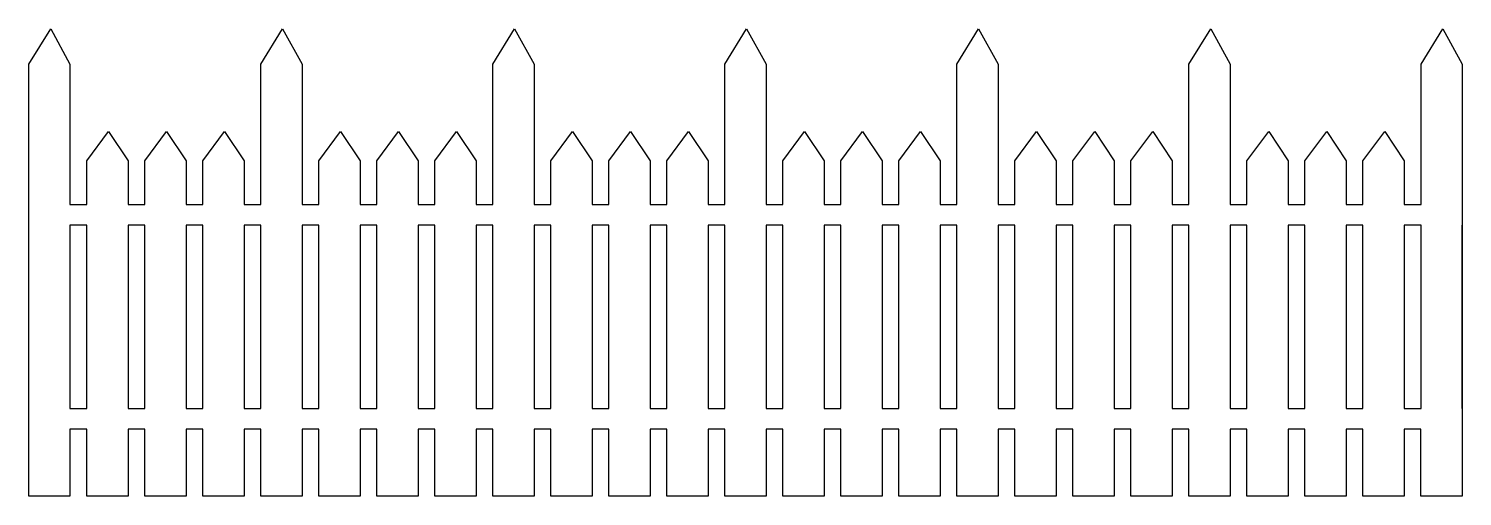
# Model space of a CAD drawing. Header units: centimetres. Extents: x -10 to 9.2, y -2.5 to 3.8.
import ezdxf

# ---------------------------------------------------------------- set-up
doc = ezdxf.new("R2010")
doc.units = ezdxf.units.CM
doc.header["$MEASUREMENT"] = 0
doc.layers.add('Camada 1', color=7, linetype='Continuous')

msp = doc.modelspace()

# ---------------------------------------------------------------- linework, layer by layer
at = {"layer": 'Camada 1'}
for points, knots in [([(9.24425, 1.46844), (9.24425, 1.46844), (9.24425, 3.35585), (9.24425, 3.35585), (9.24425, 3.35585), (9.24425, 3.35585), (8.98115, 3.8321), (8.98115, 3.8321), (8.98115, 3.8321), (8.98115, 3.8321), (8.68892, 3.35585), (8.68892, 3.35585), (8.68892, 3.35585), (8.68892, 3.35585), (8.68892, 1.46844), (8.68892, 1.46844), (8.68892, 1.46844), (8.68892, 1.46844), (8.46458, 1.46844), (8.46458, 1.46844), (8.46458, 1.46844), (8.46458, 1.46844), (8.46458, 2.05589), (8.46458, 2.05589), (8.46458, 2.05589), (8.46458, 2.05589), (8.20145, 2.45181), (8.20145, 2.45181), (8.20145, 2.45181), (8.20145, 2.45181), (7.90922, 2.05589), (7.90922, 2.05589), (7.90922, 2.05589), (7.90922, 2.05589), (7.90922, 1.46844), (7.90922, 1.46844), (7.90922, 1.46844), (7.90922, 1.46844), (7.68485, 1.46844), (7.68485, 1.46844), (7.68485, 1.46844), (7.68485, 1.46844), (7.68485, 2.05589), (7.68485, 2.05589), (7.68485, 2.05589), (7.68485, 2.05589), (7.42175, 2.45181), (7.42175, 2.45181), (7.42175, 2.45181), (7.42175, 2.45181), (7.12952, 2.05589), (7.12952, 2.05589), (7.12952, 2.05589), (7.12952, 2.05589), (7.12952, 1.46844), (7.12952, 1.46844), (7.12952, 1.46844), (7.12952, 1.46844), (6.90515, 1.46844), (6.90515, 1.46844), (6.90515, 1.46844), (6.90515, 1.46844), (6.90515, 2.05589), (6.90515, 2.05589), (6.90515, 2.05589), (6.90515, 2.05589), (6.64207, 2.45181), (6.64207, 2.45181), (6.64207, 2.45181), (6.64207, 2.45181), (6.34981, 2.05589), (6.34981, 2.05589), (6.34981, 2.05589), (6.34981, 2.05589), (6.34981, 1.46844), (6.34981, 1.46844), (6.34981, 1.46844), (6.34981, 1.46844), (6.12547, 1.46844), (6.12547, 1.46844), (6.12547, 1.46844), (6.12547, 1.46844), (6.12547, 3.35585), (6.12547, 3.35585), (6.12547, 3.35585), (6.12547, 3.35585), (5.86237, 3.8321), (5.86237, 3.8321), (5.86237, 3.8321), (5.86237, 3.8321), (5.57014, 3.35585), (5.57014, 3.35585), (5.57014, 3.35585), (5.57014, 3.35585), (5.57014, 1.46844), (5.57014, 1.46844), (5.57014, 1.46844), (5.57014, 1.46844), (5.3458, 1.46844), (5.3458, 1.46844), (5.3458, 1.46844), (5.3458, 1.46844), (5.3458, 2.05589), (5.3458, 2.05589), (5.3458, 2.05589), (5.3458, 2.05589), (5.08267, 2.45181), (5.08267, 2.45181), (5.08267, 2.45181), (5.08267, 2.45181), (4.79044, 2.05589), (4.79044, 2.05589), (4.79044, 2.05589), (4.79044, 2.05589), (4.79044, 1.46844), (4.79044, 1.46844), (4.79044, 1.46844), (4.79044, 1.46844), (4.56607, 1.46844), (4.56607, 1.46844), (4.56607, 1.46844), (4.56607, 1.46844), (4.56607, 2.05589), (4.56607, 2.05589), (4.56607, 2.05589), (4.56607, 2.05589), (4.30297, 2.45181), (4.30297, 2.45181), (4.30297, 2.45181), (4.30297, 2.45181), (4.01074, 2.05589), (4.01074, 2.05589), (4.01074, 2.05589), (4.01074, 2.05589), (4.01074, 1.46844), (4.01074, 1.46844), (4.01074, 1.46844), (4.01074, 1.46844), (3.78637, 1.46844), (3.78637, 1.46844), (3.78637, 1.46844), (3.78637, 1.46844), (3.78637, 2.05589), (3.78637, 2.05589), (3.78637, 2.05589), (3.78637, 2.05589), (3.5233, 2.45181), (3.5233, 2.45181), (3.5233, 2.45181), (3.5233, 2.45181), (3.23104, 2.05589), (3.23104, 2.05589), (3.23104, 2.05589), (3.23104, 2.05589), (3.23104, 1.46844), (3.23104, 1.46844), (3.23104, 1.46844), (3.23104, 1.46844), (3.0067, 1.46844), (3.0067, 1.46844), (3.0067, 1.46844), (3.0067, 1.46844), (3.0067, 3.35585), (3.0067, 3.35585), (3.0067, 3.35585), (3.0067, 3.35585), (2.7436, 3.8321), (2.7436, 3.8321), (2.7436, 3.8321), (2.7436, 3.8321), (2.45137, 3.35585), (2.45137, 3.35585), (2.45137, 3.35585), (2.45137, 3.35585), (2.45137, 1.46844), (2.45137, 1.46844), (2.45137, 1.46844), (2.45137, 1.46844), (2.22702, 1.46844), (2.22702, 1.46844), (2.22702, 1.46844), (2.22702, 1.46844), (2.22702, 2.05589), (2.22702, 2.05589), (2.22702, 2.05589), (2.22702, 2.05589), (1.9639, 2.45181), (1.9639, 2.45181), (1.9639, 2.45181), (1.9639, 2.45181), (1.67167, 2.05589), (1.67167, 2.05589), (1.67167, 2.05589), (1.67167, 2.05589), (1.67167, 1.46844), (1.67167, 1.46844), (1.67167, 1.46844), (1.67167, 1.46844), (1.4473, 1.46844), (1.4473, 1.46844), (1.4473, 1.46844), (1.4473, 1.46844), (1.4473, 2.05589), (1.4473, 2.05589), (1.4473, 2.05589), (1.4473, 2.05589), (1.1842, 2.45181), (1.1842, 2.45181), (1.1842, 2.45181), (1.1842, 2.45181), (0.89197, 2.05589), (0.89197, 2.05589), (0.89197, 2.05589), (0.89197, 2.05589), (0.89197, 1.46844), (0.89197, 1.46844), (0.89197, 1.46844), (0.89197, 1.46844), (0.66757, 1.46844), (0.66757, 1.46844), (0.66757, 1.46844), (0.66757, 1.46844), (0.66757, 2.05589), (0.66757, 2.05589), (0.66757, 2.05589), (0.66757, 2.05589), (0.40452, 2.45181), (0.40452, 2.45181), (0.40452, 2.45181), (0.40452, 2.45181), (0.11226, 2.05589), (0.11226, 2.05589), (0.11226, 2.05589), (0.11226, 2.05589), (0.11226, 1.46844), (0.11226, 1.46844), (0.11226, 1.46844), (0.11226, 1.46844), (-0.11213, 1.46844), (-0.11213, 1.46844), (-0.11213, 1.46844), (-0.11213, 1.46844), (-0.11213, 3.35585), (-0.11213, 3.35585), (-0.11213, 3.35585), (-0.11213, 3.35585), (-0.37518, 3.8321), (-0.37518, 3.8321), (-0.37518, 3.8321), (-0.37518, 3.8321), (-0.66744, 3.35585), (-0.66744, 3.35585), (-0.66744, 3.35585), (-0.66744, 3.35585), (-0.66744, 1.46844), (-0.66744, 1.46844), (-0.66744, 1.46844), (-0.66744, 1.46844), (-0.89183, 1.46844), (-0.89183, 1.46844), (-0.89183, 1.46844), (-0.89183, 1.46844), (-0.89183, 2.05589), (-0.89183, 2.05589), (-0.89183, 2.05589), (-0.89183, 2.05589), (-1.15488, 2.45181), (-1.15488, 2.45181), (-1.15488, 2.45181), (-1.15488, 2.45181), (-1.44714, 2.05589), (-1.44714, 2.05589), (-1.44714, 2.05589), (-1.44714, 2.05589), (-1.44714, 1.46844), (-1.44714, 1.46844), (-1.44714, 1.46844), (-1.44714, 1.46844), (-1.67153, 1.46844), (-1.67153, 1.46844), (-1.67153, 1.46844), (-1.67153, 1.46844), (-1.67153, 2.05589), (-1.67153, 2.05589), (-1.67153, 2.05589), (-1.67153, 2.05589), (-1.93461, 2.45181), (-1.93461, 2.45181), (-1.93461, 2.45181), (-1.93461, 2.45181), (-2.22687, 2.05589), (-2.22687, 2.05589), (-2.22687, 2.05589), (-2.22687, 2.05589), (-2.22687, 1.46844), (-2.22687, 1.46844), (-2.22687, 1.46844), (-2.22687, 1.46844), (-2.45126, 1.46844), (-2.45126, 1.46844), (-2.45126, 1.46844), (-2.45126, 1.46844), (-2.45126, 2.05589), (-2.45126, 2.05589), (-2.45126, 2.05589), (-2.45126, 2.05589), (-2.71431, 2.45181), (-2.71431, 2.45181), (-2.71431, 2.45181), (-2.71431, 2.45181), (-3.00657, 2.05589), (-3.00657, 2.05589), (-3.00657, 2.05589), (-3.00657, 2.05589), (-3.00657, 1.46844), (-3.00657, 1.46844), (-3.00657, 1.46844), (-3.00657, 1.46844), (-3.23096, 1.46844), (-3.23096, 1.46844), (-3.23096, 1.46844), (-3.23096, 1.46844), (-3.23096, 3.35585), (-3.23096, 3.35585), (-3.23096, 3.35585), (-3.23096, 3.35585), (-3.49401, 3.8321), (-3.49401, 3.8321), (-3.49401, 3.8321), (-3.49401, 3.8321), (-3.78627, 3.35585), (-3.78627, 3.35585), (-3.78627, 3.35585), (-3.78627, 3.35585), (-3.78627, 1.46844), (-3.78627, 1.46844), (-3.78627, 1.46844), (-3.78627, 1.46844), (-4.01066, 1.46844), (-4.01066, 1.46844), (-4.01066, 1.46844), (-4.01066, 1.46844), (-4.01066, 2.05589), (-4.01066, 2.05589), (-4.01066, 2.05589), (-4.01066, 2.05589), (-4.27371, 2.45181), (-4.27371, 2.45181), (-4.27371, 2.45181), (-4.27371, 2.45181), (-4.56597, 2.05589), (-4.56597, 2.05589), (-4.56597, 2.05589), (-4.56597, 2.05589), (-4.56597, 1.46844), (-4.56597, 1.46844), (-4.56597, 1.46844), (-4.56597, 1.46844), (-4.79036, 1.46844), (-4.79036, 1.46844), (-4.79036, 1.46844), (-4.79036, 1.46844), (-4.79036, 2.05589), (-4.79036, 2.05589), (-4.79036, 2.05589), (-4.79036, 2.05589), (-5.05344, 2.45181), (-5.05344, 2.45181), (-5.05344, 2.45181), (-5.05344, 2.45181), (-5.3457, 2.05589), (-5.3457, 2.05589), (-5.3457, 2.05589), (-5.3457, 2.05589), (-5.3457, 1.46844), (-5.3457, 1.46844), (-5.3457, 1.46844), (-5.3457, 1.46844), (-5.57009, 1.46844), (-5.57009, 1.46844), (-5.57009, 1.46844), (-5.57009, 1.46844), (-5.57009, 2.05589), (-5.57009, 2.05589), (-5.57009, 2.05589), (-5.57009, 2.05589), (-5.83314, 2.45181), (-5.83314, 2.45181), (-5.83314, 2.45181), (-5.83314, 2.45181), (-6.1254, 2.05589), (-6.1254, 2.05589), (-6.1254, 2.05589), (-6.1254, 2.05589), (-6.1254, 1.46844), (-6.1254, 1.46844), (-6.1254, 1.46844), (-6.1254, 1.46844), (-6.34979, 1.46844), (-6.34979, 1.46844), (-6.34979, 1.46844), (-6.34979, 1.46844), (-6.34979, 3.35585), (-6.34979, 3.35585), (-6.34979, 3.35585), (-6.34979, 3.35585), (-6.61284, 3.8321), (-6.61284, 3.8321), (-6.61284, 3.8321), (-6.61284, 3.8321), (-6.9051, 3.35585), (-6.9051, 3.35585), (-6.9051, 3.35585), (-6.9051, 3.35585), (-6.9051, 1.46844), (-6.9051, 1.46844), (-6.9051, 1.46844), (-6.9051, 1.46844), (-7.12949, 1.46844), (-7.12949, 1.46844), (-7.12949, 1.46844), (-7.12949, 1.46844), (-7.12949, 2.05589), (-7.12949, 2.05589), (-7.12949, 2.05589), (-7.12949, 2.05589), (-7.39254, 2.45181), (-7.39254, 2.45181), (-7.39254, 2.45181), (-7.39254, 2.45181), (-7.6848, 2.05589), (-7.6848, 2.05589), (-7.6848, 2.05589), (-7.6848, 2.05589), (-7.6848, 1.46844), (-7.6848, 1.46844), (-7.6848, 1.46844), (-7.6848, 1.46844), (-7.90919, 1.46844), (-7.90919, 1.46844), (-7.90919, 1.46844), (-7.90919, 1.46844), (-7.90919, 2.05589), (-7.90919, 2.05589), (-7.90919, 2.05589), (-7.90919, 2.05589), (-8.17226, 2.45181), (-8.17226, 2.45181), (-8.17226, 2.45181), (-8.17226, 2.45181), (-8.46452, 2.05589), (-8.46452, 2.05589), (-8.46452, 2.05589), (-8.46452, 2.05589), (-8.46452, 1.46844), (-8.46452, 1.46844), (-8.46452, 1.46844), (-8.46452, 1.46844), (-8.68892, 1.46844), (-8.68892, 1.46844), (-8.68892, 1.46844), (-8.68892, 1.46844), (-8.68892, 2.05589), (-8.68892, 2.05589), (-8.68892, 2.05589), (-8.68892, 2.05589), (-8.95197, 2.45181), (-8.95197, 2.45181), (-8.95197, 2.45181), (-8.95197, 2.45181), (-9.24422, 2.05589), (-9.24422, 2.05589), (-9.24422, 2.05589), (-9.24422, 2.05589), (-9.24422, 1.46844), (-9.24422, 1.46844), (-9.24422, 1.46844), (-9.24422, 1.46844), (-9.46862, 1.46844), (-9.46862, 1.46844), (-9.46862, 1.46844), (-9.46862, 1.46844), (-9.46862, 3.35585), (-9.46862, 3.35585), (-9.46862, 3.35585), (-9.46862, 3.35585), (-9.72767, 3.8321), (-9.72767, 3.8321), (-9.72767, 3.8321), (-9.72767, 3.8321), (-10.02392, 3.35584), (-10.02392, 3.35584), (-10.02392, 3.35584), (-10.02392, 3.35584), (-10.02392, -2.45182), (-10.02392, -2.45182), (-10.02392, -2.45182), (-10.02392, -2.45182), (-9.46862, -2.45181), (-9.46862, -2.45181), (-9.46862, -2.45181), (-9.46862, -2.45181), (-9.46862, -1.54765), (-9.46862, -1.54765), (-9.46862, -1.54765), (-9.46862, -1.54765), (-9.24422, -1.54765), (-9.24422, -1.54765), (-9.24422, -1.54765), (-9.24422, -1.54765), (-9.24422, -2.45181), (-9.24422, -2.45181), (-9.24422, -2.45181), (-9.24422, -2.45181), (-8.68892, -2.45181), (-8.68892, -2.45181), (-8.68892, -2.45181), (-8.68892, -2.45181), (-8.68892, -1.54765), (-8.68892, -1.54765), (-8.68892, -1.54765), (-8.68892, -1.54765), (-8.46452, -1.54765), (-8.46452, -1.54765), (-8.46452, -1.54765), (-8.46452, -1.54765), (-8.46452, -2.45181), (-8.46452, -2.45181), (-8.46452, -2.45181), (-8.46452, -2.45181), (-7.90922, -2.45181), (-7.90922, -2.45181), (-7.90922, -2.45181), (-7.90922, -2.45181), (-7.90922, -1.54765), (-7.90922, -1.54765), (-7.90922, -1.54765), (-7.90922, -1.54765), (-7.68482, -1.54765), (-7.68482, -1.54765), (-7.68482, -1.54765), (-7.68482, -1.54765), (-7.68482, -2.45181), (-7.68482, -2.45181), (-7.68482, -2.45181), (-7.68482, -2.45181), (-7.12952, -2.45181), (-7.12952, -2.45181), (-7.12952, -2.45181), (-7.12952, -2.45181), (-7.12952, -1.54765), (-7.12952, -1.54765), (-7.12952, -1.54765), (-7.12952, -1.54765), (-6.90512, -1.54765), (-6.90512, -1.54765), (-6.90512, -1.54765), (-6.90512, -1.54765), (-6.90512, -2.45181), (-6.90512, -2.45181), (-6.90512, -2.45181), (-6.90512, -2.45181), (-6.34981, -2.45181), (-6.34981, -2.45181), (-6.34981, -2.45181), (-6.34981, -2.45181), (-6.34981, -1.54765), (-6.34981, -1.54765), (-6.34981, -1.54765), (-6.34981, -1.54765), (-6.12542, -1.54765), (-6.12542, -1.54765), (-6.12542, -1.54765), (-6.12542, -1.54765), (-6.12542, -2.45181), (-6.12542, -2.45181), (-6.12542, -2.45181), (-6.12542, -2.45181), (-5.57011, -2.45181), (-5.57011, -2.45181), (-5.57011, -2.45181), (-5.57011, -2.45181), (-5.57011, -1.54765), (-5.57011, -1.54765), (-5.57011, -1.54765), (-5.57011, -1.54765), (-5.34572, -1.54765), (-5.34572, -1.54765), (-5.34572, -1.54765), (-5.34572, -1.54765), (-5.34572, -2.45181), (-5.34572, -2.45181), (-5.34572, -2.45181), (-5.34572, -2.45181), (-4.79041, -2.45181), (-4.79041, -2.45181), (-4.79041, -2.45181), (-4.79041, -2.45181), (-4.79041, -1.54765), (-4.79041, -1.54765), (-4.79041, -1.54765), (-4.79041, -1.54765), (-4.56602, -1.54765), (-4.56602, -1.54765), (-4.56602, -1.54765), (-4.56602, -1.54765), (-4.56602, -2.45181), (-4.56602, -2.45181), (-4.56602, -2.45181), (-4.56602, -2.45181), (-4.01071, -2.45181), (-4.01071, -2.45181), (-4.01071, -2.45181), (-4.01071, -2.45181), (-4.01071, -1.54765), (-4.01071, -1.54765), (-4.01071, -1.54765), (-4.01071, -1.54765), (-3.78632, -1.54765), (-3.78632, -1.54765), (-3.78632, -1.54765), (-3.78632, -1.54765), (-3.78632, -2.45181), (-3.78632, -2.45181), (-3.78632, -2.45181), (-3.78632, -2.45181), (-3.23101, -2.45181), (-3.23101, -2.45181), (-3.23101, -2.45181), (-3.23101, -2.45181), (-3.23101, -1.54765), (-3.23101, -1.54765), (-3.23101, -1.54765), (-3.23101, -1.54765), (-3.00662, -1.54765), (-3.00662, -1.54765), (-3.00662, -1.54765), (-3.00662, -1.54765), (-3.00662, -2.45181), (-3.00662, -2.45181), (-3.00662, -2.45181), (-3.00662, -2.45181), (-2.45131, -2.45181), (-2.45131, -2.45181), (-2.45131, -2.45181), (-2.45131, -2.45181), (-2.45131, -1.54765), (-2.45131, -1.54765), (-2.45131, -1.54765), (-2.45131, -1.54765), (-2.22692, -1.54765), (-2.22692, -1.54765), (-2.22692, -1.54765), (-2.22692, -1.54765), (-2.22692, -2.45181), (-2.22692, -2.45181), (-2.22692, -2.45181), (-2.22692, -2.45181), (-1.67161, -2.45181), (-1.67161, -2.45181), (-1.67161, -2.45181), (-1.67161, -2.45181), (-1.67161, -1.54765), (-1.67161, -1.54765), (-1.67161, -1.54765), (-1.67161, -1.54765), (-1.44722, -1.54765), (-1.44722, -1.54765), (-1.44722, -1.54765), (-1.44722, -1.54765), (-1.44722, -2.45181), (-1.44722, -2.45181), (-1.44722, -2.45181), (-1.44722, -2.45181), (-0.89191, -2.45181), (-0.89191, -2.45181), (-0.89191, -2.45181), (-0.89191, -2.45181), (-0.89191, -1.54765), (-0.89191, -1.54765), (-0.89191, -1.54765), (-0.89191, -1.54765), (-0.66752, -1.54765), (-0.66752, -1.54765), (-0.66752, -1.54765), (-0.66752, -1.54765), (-0.66752, -2.45181), (-0.66752, -2.45181), (-0.66752, -2.45181), (-0.66752, -2.45181), (-0.11221, -2.45181), (-0.11221, -2.45181), (-0.11221, -2.45181), (-0.11221, -2.45181), (-0.11221, -1.54765), (-0.11221, -1.54765), (-0.11221, -1.54765), (-0.11221, -1.54765), (0.11218, -1.54765), (0.11218, -1.54765), (0.11218, -1.54765), (0.11218, -1.54765), (0.11218, -2.45181), (0.11218, -2.45181), (0.11218, -2.45181), (0.11218, -2.45181), (0.66746, -2.45181), (0.66746, -2.45181), (0.66746, -2.45181), (0.66746, -2.45181), (0.66746, -1.54765), (0.66746, -1.54765), (0.66746, -1.54765), (0.66746, -1.54765), (0.89186, -1.54765), (0.89186, -1.54765), (0.89186, -1.54765), (0.89186, -1.54765), (0.89186, -2.45181), (0.89186, -2.45181), (0.89186, -2.45181), (0.89186, -2.45181), (1.44714, -2.45181), (1.44714, -2.45181), (1.44714, -2.45181), (1.44714, -2.45181), (1.44714, -1.54765), (1.44714, -1.54765), (1.44714, -1.54765), (1.44714, -1.54765), (1.67151, -1.54765), (1.67151, -1.54765), (1.67151, -1.54765), (1.67151, -1.54765), (1.67151, -2.45181), (1.67151, -2.45181), (1.67151, -2.45181), (1.67151, -2.45181), (2.22681, -2.45181), (2.22681, -2.45181), (2.22681, -2.45181), (2.22681, -2.45181), (2.22681, -1.54765), (2.22681, -1.54765), (2.22681, -1.54765), (2.22681, -1.54765), (2.45115, -1.54765), (2.45115, -1.54765), (2.45115, -1.54765), (2.45115, -1.54765), (2.45115, -2.45181), (2.45115, -2.45181), (2.45115, -2.45181), (2.45115, -2.45181), (3.00646, -2.45181), (3.00646, -2.45181), (3.00646, -2.45181), (3.00646, -2.45181), (3.00646, -1.54765), (3.00646, -1.54765), (3.00646, -1.54765), (3.00646, -1.54765), (3.2308, -1.54765), (3.2308, -1.54765), (3.2308, -1.54765), (3.2308, -1.54765), (3.2308, -2.45181), (3.2308, -2.45181), (3.2308, -2.45181), (3.2308, -2.45181), (3.78611, -2.45181), (3.78611, -2.45181), (3.78611, -2.45181), (3.78611, -2.45181), (3.78611, -1.54765), (3.78611, -1.54765), (3.78611, -1.54765), (3.78611, -1.54765), (4.01047, -1.54765), (4.01047, -1.54765), (4.01047, -1.54765), (4.01047, -1.54765), (4.01047, -2.45181), (4.01047, -2.45181), (4.01047, -2.45181), (4.01047, -2.45181), (4.56576, -2.45181), (4.56576, -2.45181), (4.56576, -2.45181), (4.56576, -2.45181), (4.56576, -1.54765), (4.56576, -1.54765), (4.56576, -1.54765), (4.56576, -1.54765), (4.79012, -1.54765), (4.79012, -1.54765), (4.79012, -1.54765), (4.79012, -1.54765), (4.79012, -2.45181), (4.79012, -2.45181), (4.79012, -2.45181), (4.79012, -2.45181), (5.3454, -2.45181), (5.3454, -2.45181), (5.3454, -2.45181), (5.3454, -2.45181), (5.3454, -1.54765), (5.3454, -1.54765), (5.3454, -1.54765), (5.3454, -1.54765), (5.56977, -1.54765), (5.56977, -1.54765), (5.56977, -1.54765), (5.56977, -1.54765), (5.56977, -2.45181), (5.56977, -2.45181), (5.56977, -2.45181), (5.56977, -2.45181), (6.12508, -2.45181), (6.12508, -2.45181), (6.12508, -2.45181), (6.12508, -2.45181), (6.12508, -1.54765), (6.12508, -1.54765), (6.12508, -1.54765), (6.12508, -1.54765), (6.34942, -1.54765), (6.34942, -1.54765), (6.34942, -1.54765), (6.34942, -1.54765), (6.34942, -2.45181), (6.34942, -2.45181), (6.34942, -2.45181), (6.34942, -2.45181), (6.90473, -2.45181), (6.90473, -2.45181), (6.90473, -2.45181), (6.90473, -2.45181), (6.90473, -1.54765), (6.90473, -1.54765), (6.90473, -1.54765), (6.90473, -1.54765), (7.12907, -1.54765), (7.12907, -1.54765), (7.12907, -1.54765), (7.12907, -1.54765), (7.12907, -2.45181), (7.12907, -2.45181), (7.12907, -2.45181), (7.12907, -2.45181), (7.68437, -2.45181), (7.68437, -2.45181), (7.68437, -2.45181), (7.68437, -2.45181), (7.68437, -1.54765), (7.68437, -1.54765), (7.68437, -1.54765), (7.68437, -1.54765), (7.90874, -1.54765), (7.90874, -1.54765), (7.90874, -1.54765), (7.90874, -1.54765), (7.90874, -2.45181), (7.90874, -2.45181), (7.90874, -2.45181), (7.90874, -2.45181), (8.46402, -2.45181), (8.46402, -2.45181), (8.46402, -2.45181), (8.46402, -2.45181), (8.46402, -1.54765), (8.46402, -1.54765), (8.46402, -1.54765), (8.46402, -1.54765), (8.68839, -1.54765), (8.68839, -1.54765), (8.68839, -1.54765), (8.68839, -1.54765), (8.68839, -2.45181), (8.68839, -2.45181), (8.68839, -2.45181), (8.68839, -2.45181), (9.24367, -2.45181), (9.24367, -2.45181), (9.24367, -2.45181), (9.24367, -2.45181), (9.24367, -1.54765), (9.24367, -1.54765), (9.24367, -1.54765), (9.24367, -1.54765), (9.24425, 1.46844), (9.24425, 1.46844)], [0, 0, 0, 0, 0.00446429, 0.00446429, 0.00446429, 0.00446429, 0.00892857, 0.00892857, 0.00892857, 0.00892857, 0.01339286, 0.01339286, 0.01339286, 0.01339286, 0.01785714, 0.01785714, 0.01785714, 0.01785714, 0.02232143, 0.02232143, 0.02232143, 0.02232143, 0.02678571, 0.02678571, 0.02678571, 0.02678571, 0.03125, 0.03125, 0.03125, 0.03125, 0.03571429, 0.03571429, 0.03571429, 0.03571429, 0.04017857, 0.04017857, 0.04017857, 0.04017857, 0.04464286, 0.04464286, 0.04464286, 0.04464286, 0.04910714, 0.04910714, 0.04910714, 0.04910714, 0.05357143, 0.05357143, 0.05357143, 0.05357143, 0.05803571, 0.05803571, 0.05803571, 0.05803571, 0.0625, 0.0625, 0.0625, 0.0625, 0.06696429, 0.06696429, 0.06696429, 0.06696429, 0.07142857, 0.07142857, 0.07142857, 0.07142857, 0.07589286, 0.07589286, 0.07589286, 0.07589286, 0.08035714, 0.08035714, 0.08035714, 0.08035714, 0.08482143, 0.08482143, 0.08482143, 0.08482143, 0.08928571, 0.08928571, 0.08928571, 0.08928571, 0.09375, 0.09375, 0.09375, 0.09375, 0.09821429, 0.09821429, 0.09821429, 0.09821429, 0.10267857, 0.10267857, 0.10267857, 0.10267857, 0.10714286, 0.10714286, 0.10714286, 0.10714286, 0.11160714, 0.11160714, 0.11160714, 0.11160714, 0.11607143, 0.11607143, 0.11607143, 0.11607143, 0.12053571, 0.12053571, 0.12053571, 0.12053571, 0.125, 0.125, 0.125, 0.125, 0.12946429, 0.12946429, 0.12946429, 0.12946429, 0.13392857, 0.13392857, 0.13392857, 0.13392857, 0.13839286, 0.13839286, 0.13839286, 0.13839286, 0.14285714, 0.14285714, 0.14285714, 0.14285714, 0.14732143, 0.14732143, 0.14732143, 0.14732143, 0.15178571, 0.15178571, 0.15178571, 0.15178571, 0.15625, 0.15625, 0.15625, 0.15625, 0.16071429, 0.16071429, 0.16071429, 0.16071429, 0.16517857, 0.16517857, 0.16517857, 0.16517857, 0.16964286, 0.16964286, 0.16964286, 0.16964286, 0.17410714, 0.17410714, 0.17410714, 0.17410714, 0.17857143, 0.17857143, 0.17857143, 0.17857143, 0.18303571, 0.18303571, 0.18303571, 0.18303571, 0.1875, 0.1875, 0.1875, 0.1875, 0.19196429, 0.19196429, 0.19196429, 0.19196429, 0.19642857, 0.19642857, 0.19642857, 0.19642857, 0.20089286, 0.20089286, 0.20089286, 0.20089286, 0.20535714, 0.20535714, 0.20535714, 0.20535714, 0.20982143, 0.20982143, 0.20982143, 0.20982143, 0.21428571, 0.21428571, 0.21428571, 0.21428571, 0.21875, 0.21875, 0.21875, 0.21875, 0.22321429, 0.22321429, 0.22321429, 0.22321429, 0.22767857, 0.22767857, 0.22767857, 0.22767857, 0.23214286, 0.23214286, 0.23214286, 0.23214286, 0.23660714, 0.23660714, 0.23660714, 0.23660714, 0.24107143, 0.24107143, 0.24107143, 0.24107143, 0.24553571, 0.24553571, 0.24553571, 0.24553571, 0.25, 0.25, 0.25, 0.25, 0.25446429, 0.25446429, 0.25446429, 0.25446429, 0.25892857, 0.25892857, 0.25892857, 0.25892857, 0.26339286, 0.26339286, 0.26339286, 0.26339286, 0.26785714, 0.26785714, 0.26785714, 0.26785714, 0.27232143, 0.27232143, 0.27232143, 0.27232143, 0.27678571, 0.27678571, 0.27678571, 0.27678571, 0.28125, 0.28125, 0.28125, 0.28125, 0.28571429, 0.28571429, 0.28571429, 0.28571429, 0.29017857, 0.29017857, 0.29017857, 0.29017857, 0.29464286, 0.29464286, 0.29464286, 0.29464286, 0.29910714, 0.29910714, 0.29910714, 0.29910714, 0.30357143, 0.30357143, 0.30357143, 0.30357143, 0.30803571, 0.30803571, 0.30803571, 0.30803571, 0.3125, 0.3125, 0.3125, 0.3125, 0.31696429, 0.31696429, 0.31696429, 0.31696429, 0.32142857, 0.32142857, 0.32142857, 0.32142857, 0.32589286, 0.32589286, 0.32589286, 0.32589286, 0.33035714, 0.33035714, 0.33035714, 0.33035714, 0.33482143, 0.33482143, 0.33482143, 0.33482143, 0.33928571, 0.33928571, 0.33928571, 0.33928571, 0.34375, 0.34375, 0.34375, 0.34375, 0.34821429, 0.34821429, 0.34821429, 0.34821429, 0.35267857, 0.35267857, 0.35267857, 0.35267857, 0.35714286, 0.35714286, 0.35714286, 0.35714286, 0.36160714, 0.36160714, 0.36160714, 0.36160714, 0.36607143, 0.36607143, 0.36607143, 0.36607143, 0.37053571, 0.37053571, 0.37053571, 0.37053571, 0.375, 0.375, 0.375, 0.375, 0.37946429, 0.37946429, 0.37946429, 0.37946429, 0.38392857, 0.38392857, 0.38392857, 0.38392857, 0.38839286, 0.38839286, 0.38839286, 0.38839286, 0.39285714, 0.39285714, 0.39285714, 0.39285714, 0.39732143, 0.39732143, 0.39732143, 0.39732143, 0.40178571, 0.40178571, 0.40178571, 0.40178571, 0.40625, 0.40625, 0.40625, 0.40625, 0.41071429, 0.41071429, 0.41071429, 0.41071429, 0.41517857, 0.41517857, 0.41517857, 0.41517857, 0.41964286, 0.41964286, 0.41964286, 0.41964286, 0.42410714, 0.42410714, 0.42410714, 0.42410714, 0.42857143, 0.42857143, 0.42857143, 0.42857143, 0.43303571, 0.43303571, 0.43303571, 0.43303571, 0.4375, 0.4375, 0.4375, 0.4375, 0.44196429, 0.44196429, 0.44196429, 0.44196429, 0.44642857, 0.44642857, 0.44642857, 0.44642857, 0.45089286, 0.45089286, 0.45089286, 0.45089286, 0.45535714, 0.45535714, 0.45535714, 0.45535714, 0.45982143, 0.45982143, 0.45982143, 0.45982143, 0.46428571, 0.46428571, 0.46428571, 0.46428571, 0.46875, 0.46875, 0.46875, 0.46875, 0.47321429, 0.47321429, 0.47321429, 0.47321429, 0.47767857, 0.47767857, 0.47767857, 0.47767857, 0.48214286, 0.48214286, 0.48214286, 0.48214286, 0.48660714, 0.48660714, 0.48660714, 0.48660714, 0.49107143, 0.49107143, 0.49107143, 0.49107143, 0.49553571, 0.49553571, 0.49553571, 0.49553571, 0.5, 0.5, 0.5, 0.5, 0.50446429, 0.50446429, 0.50446429, 0.50446429, 0.50892857, 0.50892857, 0.50892857, 0.50892857, 0.51339286, 0.51339286, 0.51339286, 0.51339286, 0.51785714, 0.51785714, 0.51785714, 0.51785714, 0.52232143, 0.52232143, 0.52232143, 0.52232143, 0.52678571, 0.52678571, 0.52678571, 0.52678571, 0.53125, 0.53125, 0.53125, 0.53125, 0.53571429, 0.53571429, 0.53571429, 0.53571429, 0.54017857, 0.54017857, 0.54017857, 0.54017857, 0.54464286, 0.54464286, 0.54464286, 0.54464286, 0.54910714, 0.54910714, 0.54910714, 0.54910714, 0.55357143, 0.55357143, 0.55357143, 0.55357143, 0.55803571, 0.55803571, 0.55803571, 0.55803571, 0.5625, 0.5625, 0.5625, 0.5625, 0.56696429, 0.56696429, 0.56696429, 0.56696429, 0.57142857, 0.57142857, 0.57142857, 0.57142857, 0.57589286, 0.57589286, 0.57589286, 0.57589286, 0.58035714, 0.58035714, 0.58035714, 0.58035714, 0.58482143, 0.58482143, 0.58482143, 0.58482143, 0.58928571, 0.58928571, 0.58928571, 0.58928571, 0.59375, 0.59375, 0.59375, 0.59375, 0.59821429, 0.59821429, 0.59821429, 0.59821429, 0.60267857, 0.60267857, 0.60267857, 0.60267857, 0.60714286, 0.60714286, 0.60714286, 0.60714286, 0.61160714, 0.61160714, 0.61160714, 0.61160714, 0.61607143, 0.61607143, 0.61607143, 0.61607143, 0.62053571, 0.62053571, 0.62053571, 0.62053571, 0.625, 0.625, 0.625, 0.625, 0.62946429, 0.62946429, 0.62946429, 0.62946429, 0.63392857, 0.63392857, 0.63392857, 0.63392857, 0.63839286, 0.63839286, 0.63839286, 0.63839286, 0.64285714, 0.64285714, 0.64285714, 0.64285714, 0.64732143, 0.64732143, 0.64732143, 0.64732143, 0.65178571, 0.65178571, 0.65178571, 0.65178571, 0.65625, 0.65625, 0.65625, 0.65625, 0.66071429, 0.66071429, 0.66071429, 0.66071429, 0.66517857, 0.66517857, 0.66517857, 0.66517857, 0.66964286, 0.66964286, 0.66964286, 0.66964286, 0.67410714, 0.67410714, 0.67410714, 0.67410714, 0.67857143, 0.67857143, 0.67857143, 0.67857143, 0.68303571, 0.68303571, 0.68303571, 0.68303571, 0.6875, 0.6875, 0.6875, 0.6875, 0.69196429, 0.69196429, 0.69196429, 0.69196429, 0.69642857, 0.69642857, 0.69642857, 0.69642857, 0.70089286, 0.70089286, 0.70089286, 0.70089286, 0.70535714, 0.70535714, 0.70535714, 0.70535714, 0.70982143, 0.70982143, 0.70982143, 0.70982143, 0.71428571, 0.71428571, 0.71428571, 0.71428571, 0.71875, 0.71875, 0.71875, 0.71875, 0.72321429, 0.72321429, 0.72321429, 0.72321429, 0.72767857, 0.72767857, 0.72767857, 0.72767857, 0.73214286, 0.73214286, 0.73214286, 0.73214286, 0.73660714, 0.73660714, 0.73660714, 0.73660714, 0.74107143, 0.74107143, 0.74107143, 0.74107143, 0.74553571, 0.74553571, 0.74553571, 0.74553571, 0.75, 0.75, 0.75, 0.75, 0.75446429, 0.75446429, 0.75446429, 0.75446429, 0.75892857, 0.75892857, 0.75892857, 0.75892857, 0.76339286, 0.76339286, 0.76339286, 0.76339286, 0.76785714, 0.76785714, 0.76785714, 0.76785714, 0.77232143, 0.77232143, 0.77232143, 0.77232143, 0.77678571, 0.77678571, 0.77678571, 0.77678571, 0.78125, 0.78125, 0.78125, 0.78125, 0.78571429, 0.78571429, 0.78571429, 0.78571429, 0.79017857, 0.79017857, 0.79017857, 0.79017857, 0.79464286, 0.79464286, 0.79464286, 0.79464286, 0.79910714, 0.79910714, 0.79910714, 0.79910714, 0.80357143, 0.80357143, 0.80357143, 0.80357143, 0.80803571, 0.80803571, 0.80803571, 0.80803571, 0.8125, 0.8125, 0.8125, 0.8125, 0.81696429, 0.81696429, 0.81696429, 0.81696429, 0.82142857, 0.82142857, 0.82142857, 0.82142857, 0.82589286, 0.82589286, 0.82589286, 0.82589286, 0.83035714, 0.83035714, 0.83035714, 0.83035714, 0.83482143, 0.83482143, 0.83482143, 0.83482143, 0.83928571, 0.83928571, 0.83928571, 0.83928571, 0.84375, 0.84375, 0.84375, 0.84375, 0.84821429, 0.84821429, 0.84821429, 0.84821429, 0.85267857, 0.85267857, 0.85267857, 0.85267857, 0.85714286, 0.85714286, 0.85714286, 0.85714286, 0.86160714, 0.86160714, 0.86160714, 0.86160714, 0.86607143, 0.86607143, 0.86607143, 0.86607143, 0.87053571, 0.87053571, 0.87053571, 0.87053571, 0.875, 0.875, 0.875, 0.875, 0.87946429, 0.87946429, 0.87946429, 0.87946429, 0.88392857, 0.88392857, 0.88392857, 0.88392857, 0.88839286, 0.88839286, 0.88839286, 0.88839286, 0.89285714, 0.89285714, 0.89285714, 0.89285714, 0.89732143, 0.89732143, 0.89732143, 0.89732143, 0.90178571, 0.90178571, 0.90178571, 0.90178571, 0.90625, 0.90625, 0.90625, 0.90625, 0.91071429, 0.91071429, 0.91071429, 0.91071429, 0.91517857, 0.91517857, 0.91517857, 0.91517857, 0.91964286, 0.91964286, 0.91964286, 0.91964286, 0.92410714, 0.92410714, 0.92410714, 0.92410714, 0.92857143, 0.92857143, 0.92857143, 0.92857143, 0.93303571, 0.93303571, 0.93303571, 0.93303571, 0.9375, 0.9375, 0.9375, 0.9375, 0.94196429, 0.94196429, 0.94196429, 0.94196429, 0.94642857, 0.94642857, 0.94642857, 0.94642857, 0.95089286, 0.95089286, 0.95089286, 0.95089286, 0.95535714, 0.95535714, 0.95535714, 0.95535714, 0.95982143, 0.95982143, 0.95982143, 0.95982143, 0.96428571, 0.96428571, 0.96428571, 0.96428571, 0.96875, 0.96875, 0.96875, 0.96875, 0.97321429, 0.97321429, 0.97321429, 0.97321429, 0.97767857, 0.97767857, 0.97767857, 0.97767857, 0.98214286, 0.98214286, 0.98214286, 0.98214286, 0.98660714, 0.98660714, 0.98660714, 0.98660714, 0.99107143, 0.99107143, 0.99107143, 0.99107143, 1, 1, 1, 1]), ([(-9.46862, -1.26984), (-9.46862, -1.26984), (-9.46862, 1.19062), (-9.46862, 1.19062), (-9.46862, 1.19062), (-9.46862, 1.19062), (-9.24422, 1.19062), (-9.24422, 1.19062), (-9.24422, 1.19062), (-9.24422, 1.19062), (-9.24422, -1.26985), (-9.24422, -1.26985), (-9.24422, -1.26985), (-9.24422, -1.26985), (-9.46862, -1.26984), (-9.46862, -1.26984), (-9.46862, -1.26984), (-9.46862, -1.26984), (-9.46862, -1.26984), (-9.46862, -1.26984)], [0, 0, 0, 0, 0.16666667, 0.16666667, 0.16666667, 0.16666667, 0.33333333, 0.33333333, 0.33333333, 0.33333333, 0.5, 0.5, 0.5, 0.5, 0.66666667, 0.66666667, 0.66666667, 0.66666667, 1, 1, 1, 1]), ([(-8.68892, -1.26984), (-8.68892, -1.26984), (-8.68892, 1.19062), (-8.68892, 1.19062), (-8.68892, 1.19062), (-8.68892, 1.19062), (-8.46452, 1.19062), (-8.46452, 1.19062), (-8.46452, 1.19062), (-8.46452, 1.19062), (-8.46452, -1.26985), (-8.46452, -1.26985), (-8.46452, -1.26985), (-8.46452, -1.26985), (-8.68892, -1.26984), (-8.68892, -1.26984), (-8.68892, -1.26984), (-8.68892, -1.26984), (-8.68892, -1.26984), (-8.68892, -1.26984)], [0, 0, 0, 0, 0.16666667, 0.16666667, 0.16666667, 0.16666667, 0.33333333, 0.33333333, 0.33333333, 0.33333333, 0.5, 0.5, 0.5, 0.5, 0.66666667, 0.66666667, 0.66666667, 0.66666667, 1, 1, 1, 1]), ([(-7.90922, -1.26984), (-7.90922, -1.26984), (-7.90922, 1.19062), (-7.90922, 1.19062), (-7.90922, 1.19062), (-7.90922, 1.19062), (-7.68482, 1.19062), (-7.68482, 1.19062), (-7.68482, 1.19062), (-7.68482, 1.19062), (-7.68482, -1.26985), (-7.68482, -1.26985), (-7.68482, -1.26985), (-7.68482, -1.26985), (-7.90922, -1.26984), (-7.90922, -1.26984), (-7.90922, -1.26984), (-7.90922, -1.26984), (-7.90922, -1.26984), (-7.90922, -1.26984)], [0, 0, 0, 0, 0.16666667, 0.16666667, 0.16666667, 0.16666667, 0.33333333, 0.33333333, 0.33333333, 0.33333333, 0.5, 0.5, 0.5, 0.5, 0.66666667, 0.66666667, 0.66666667, 0.66666667, 1, 1, 1, 1]), ([(-7.12949, -1.26984), (-7.12949, -1.26984), (-7.12949, 1.19062), (-7.12949, 1.19062), (-7.12949, 1.19062), (-7.12949, 1.19062), (-6.9051, 1.19062), (-6.9051, 1.19062), (-6.9051, 1.19062), (-6.9051, 1.19062), (-6.9051, -1.26985), (-6.9051, -1.26985), (-6.9051, -1.26985), (-6.9051, -1.26985), (-7.12949, -1.26984), (-7.12949, -1.26984), (-7.12949, -1.26984), (-7.12949, -1.26984), (-7.12949, -1.26984), (-7.12949, -1.26984)], [0, 0, 0, 0, 0.16666667, 0.16666667, 0.16666667, 0.16666667, 0.33333333, 0.33333333, 0.33333333, 0.33333333, 0.5, 0.5, 0.5, 0.5, 0.66666667, 0.66666667, 0.66666667, 0.66666667, 1, 1, 1, 1]), ([(-6.34979, -1.26984), (-6.34979, -1.26984), (-6.34979, 1.19062), (-6.34979, 1.19062), (-6.34979, 1.19062), (-6.34979, 1.19062), (-6.1254, 1.19062), (-6.1254, 1.19062), (-6.1254, 1.19062), (-6.1254, 1.19062), (-6.1254, -1.26985), (-6.1254, -1.26985), (-6.1254, -1.26985), (-6.1254, -1.26985), (-6.34979, -1.26984), (-6.34979, -1.26984), (-6.34979, -1.26984), (-6.34979, -1.26984), (-6.34979, -1.26984), (-6.34979, -1.26984)], [0, 0, 0, 0, 0.16666667, 0.16666667, 0.16666667, 0.16666667, 0.33333333, 0.33333333, 0.33333333, 0.33333333, 0.5, 0.5, 0.5, 0.5, 0.66666667, 0.66666667, 0.66666667, 0.66666667, 1, 1, 1, 1]), ([(-5.57009, -1.26984), (-5.57009, -1.26984), (-5.57009, 1.19062), (-5.57009, 1.19062), (-5.57009, 1.19062), (-5.57009, 1.19062), (-5.34569, 1.19062), (-5.34569, 1.19062), (-5.34569, 1.19062), (-5.34569, 1.19062), (-5.34569, -1.26985), (-5.34569, -1.26985), (-5.34569, -1.26985), (-5.34569, -1.26985), (-5.57009, -1.26984), (-5.57009, -1.26984), (-5.57009, -1.26984), (-5.57009, -1.26984), (-5.57009, -1.26984), (-5.57009, -1.26984)], [0, 0, 0, 0, 0.16666667, 0.16666667, 0.16666667, 0.16666667, 0.33333333, 0.33333333, 0.33333333, 0.33333333, 0.5, 0.5, 0.5, 0.5, 0.66666667, 0.66666667, 0.66666667, 0.66666667, 1, 1, 1, 1]), ([(-4.79039, -1.26984), (-4.79039, -1.26984), (-4.79039, 1.19062), (-4.79039, 1.19062), (-4.79039, 1.19062), (-4.79039, 1.19062), (-4.56599, 1.19062), (-4.56599, 1.19062), (-4.56599, 1.19062), (-4.56599, 1.19062), (-4.56599, -1.26985), (-4.56599, -1.26985), (-4.56599, -1.26985), (-4.56599, -1.26985), (-4.79039, -1.26984), (-4.79039, -1.26984), (-4.79039, -1.26984), (-4.79039, -1.26984), (-4.79039, -1.26984), (-4.79039, -1.26984)], [0, 0, 0, 0, 0.16666667, 0.16666667, 0.16666667, 0.16666667, 0.33333333, 0.33333333, 0.33333333, 0.33333333, 0.5, 0.5, 0.5, 0.5, 0.66666667, 0.66666667, 0.66666667, 0.66666667, 1, 1, 1, 1]), ([(-4.01069, -1.26984), (-4.01069, -1.26984), (-4.01069, 1.19062), (-4.01069, 1.19062), (-4.01069, 1.19062), (-4.01069, 1.19062), (-3.78629, 1.19062), (-3.78629, 1.19062), (-3.78629, 1.19062), (-3.78629, 1.19062), (-3.78629, -1.26985), (-3.78629, -1.26985), (-3.78629, -1.26985), (-3.78629, -1.26985), (-4.01069, -1.26984), (-4.01069, -1.26984), (-4.01069, -1.26984), (-4.01069, -1.26984), (-4.01069, -1.26984), (-4.01069, -1.26984)], [0, 0, 0, 0, 0.16666667, 0.16666667, 0.16666667, 0.16666667, 0.33333333, 0.33333333, 0.33333333, 0.33333333, 0.5, 0.5, 0.5, 0.5, 0.66666667, 0.66666667, 0.66666667, 0.66666667, 1, 1, 1, 1]), ([(-3.23096, -1.26984), (-3.23096, -1.26984), (-3.23096, 1.19062), (-3.23096, 1.19062), (-3.23096, 1.19062), (-3.23096, 1.19062), (-3.00657, 1.19062), (-3.00657, 1.19062), (-3.00657, 1.19062), (-3.00657, 1.19062), (-3.00657, -1.26985), (-3.00657, -1.26985), (-3.00657, -1.26985), (-3.00657, -1.26985), (-3.23096, -1.26984), (-3.23096, -1.26984), (-3.23096, -1.26984), (-3.23096, -1.26984), (-3.23096, -1.26984), (-3.23096, -1.26984)], [0, 0, 0, 0, 0.16666667, 0.16666667, 0.16666667, 0.16666667, 0.33333333, 0.33333333, 0.33333333, 0.33333333, 0.5, 0.5, 0.5, 0.5, 0.66666667, 0.66666667, 0.66666667, 0.66666667, 1, 1, 1, 1]), ([(-2.45126, -1.26984), (-2.45126, -1.26984), (-2.45126, 1.19062), (-2.45126, 1.19062), (-2.45126, 1.19062), (-2.45126, 1.19062), (-2.22687, 1.19062), (-2.22687, 1.19062), (-2.22687, 1.19062), (-2.22687, 1.19062), (-2.22687, -1.26985), (-2.22687, -1.26985), (-2.22687, -1.26985), (-2.22687, -1.26985), (-2.45126, -1.26984), (-2.45126, -1.26984), (-2.45126, -1.26984), (-2.45126, -1.26984), (-2.45126, -1.26984), (-2.45126, -1.26984)], [0, 0, 0, 0, 0.16666667, 0.16666667, 0.16666667, 0.16666667, 0.33333333, 0.33333333, 0.33333333, 0.33333333, 0.5, 0.5, 0.5, 0.5, 0.66666667, 0.66666667, 0.66666667, 0.66666667, 1, 1, 1, 1]), ([(-1.67156, -1.26984), (-1.67156, -1.26984), (-1.67156, 1.19062), (-1.67156, 1.19062), (-1.67156, 1.19062), (-1.67156, 1.19062), (-1.44716, 1.19062), (-1.44716, 1.19062), (-1.44716, 1.19062), (-1.44716, 1.19062), (-1.44716, -1.26985), (-1.44716, -1.26985), (-1.44716, -1.26985), (-1.44716, -1.26985), (-1.67156, -1.26984), (-1.67156, -1.26984), (-1.67156, -1.26984), (-1.67156, -1.26984), (-1.67156, -1.26984), (-1.67156, -1.26984)], [0, 0, 0, 0, 0.16666667, 0.16666667, 0.16666667, 0.16666667, 0.33333333, 0.33333333, 0.33333333, 0.33333333, 0.5, 0.5, 0.5, 0.5, 0.66666667, 0.66666667, 0.66666667, 0.66666667, 1, 1, 1, 1]), ([(-0.89186, -1.26984), (-0.89186, -1.26984), (-0.89186, 1.19062), (-0.89186, 1.19062), (-0.89186, 1.19062), (-0.89186, 1.19062), (-0.66746, 1.19062), (-0.66746, 1.19062), (-0.66746, 1.19062), (-0.66746, 1.19062), (-0.66746, -1.26985), (-0.66746, -1.26985), (-0.66746, -1.26985), (-0.66746, -1.26985), (-0.89186, -1.26984), (-0.89186, -1.26984), (-0.89186, -1.26984), (-0.89186, -1.26984), (-0.89186, -1.26984), (-0.89186, -1.26984)], [0, 0, 0, 0, 0.16666667, 0.16666667, 0.16666667, 0.16666667, 0.33333333, 0.33333333, 0.33333333, 0.33333333, 0.5, 0.5, 0.5, 0.5, 0.66666667, 0.66666667, 0.66666667, 0.66666667, 1, 1, 1, 1]), ([(-0.11213, -1.26984), (-0.11213, -1.26984), (-0.11213, 1.19062), (-0.11213, 1.19062), (-0.11213, 1.19062), (-0.11213, 1.19062), (0.11226, 1.19062), (0.11226, 1.19062), (0.11226, 1.19062), (0.11226, 1.19062), (0.11226, -1.26985), (0.11226, -1.26985), (0.11226, -1.26985), (0.11226, -1.26985), (-0.11213, -1.26984), (-0.11213, -1.26984), (-0.11213, -1.26984), (-0.11213, -1.26984), (-0.11213, -1.26984), (-0.11213, -1.26984)], [0, 0, 0, 0, 0.16666667, 0.16666667, 0.16666667, 0.16666667, 0.33333333, 0.33333333, 0.33333333, 0.33333333, 0.5, 0.5, 0.5, 0.5, 0.66666667, 0.66666667, 0.66666667, 0.66666667, 1, 1, 1, 1]), ([(0.66757, -1.26984), (0.66757, -1.26984), (0.66757, 1.19062), (0.66757, 1.19062), (0.66757, 1.19062), (0.66757, 1.19062), (0.89196, 1.19062), (0.89196, 1.19062), (0.89196, 1.19062), (0.89196, 1.19062), (0.89196, -1.26985), (0.89196, -1.26985), (0.89196, -1.26985), (0.89196, -1.26985), (0.66757, -1.26984), (0.66757, -1.26984), (0.66757, -1.26984), (0.66757, -1.26984), (0.66757, -1.26984), (0.66757, -1.26984)], [0, 0, 0, 0, 0.16666667, 0.16666667, 0.16666667, 0.16666667, 0.33333333, 0.33333333, 0.33333333, 0.33333333, 0.5, 0.5, 0.5, 0.5, 0.66666667, 0.66666667, 0.66666667, 0.66666667, 1, 1, 1, 1]), ([(1.4473, -1.26984), (1.4473, -1.26984), (1.4473, 1.19062), (1.4473, 1.19062), (1.4473, 1.19062), (1.4473, 1.19062), (1.67166, 1.19062), (1.67166, 1.19062), (1.67166, 1.19062), (1.67166, 1.19062), (1.67166, -1.26985), (1.67166, -1.26985), (1.67166, -1.26985), (1.67166, -1.26985), (1.4473, -1.26984), (1.4473, -1.26984), (1.4473, -1.26984), (1.4473, -1.26984), (1.4473, -1.26984), (1.4473, -1.26984)], [0, 0, 0, 0, 0.16666667, 0.16666667, 0.16666667, 0.16666667, 0.33333333, 0.33333333, 0.33333333, 0.33333333, 0.5, 0.5, 0.5, 0.5, 0.66666667, 0.66666667, 0.66666667, 0.66666667, 1, 1, 1, 1]), ([(2.22697, -1.26984), (2.22697, -1.26984), (2.22697, 1.19062), (2.22697, 1.19062), (2.22697, 1.19062), (2.22697, 1.19062), (2.45131, 1.19062), (2.45131, 1.19062), (2.45131, 1.19062), (2.45131, 1.19062), (2.45131, -1.26985), (2.45131, -1.26985), (2.45131, -1.26985), (2.45131, -1.26985), (2.22697, -1.26984), (2.22697, -1.26984), (2.22697, -1.26984), (2.22697, -1.26984), (2.22697, -1.26984), (2.22697, -1.26984)], [0, 0, 0, 0, 0.16666667, 0.16666667, 0.16666667, 0.16666667, 0.33333333, 0.33333333, 0.33333333, 0.33333333, 0.5, 0.5, 0.5, 0.5, 0.66666667, 0.66666667, 0.66666667, 0.66666667, 1, 1, 1, 1]), ([(3.00667, -1.26984), (3.00667, -1.26984), (3.00667, 1.19062), (3.00667, 1.19062), (3.00667, 1.19062), (3.00667, 1.19062), (3.23101, 1.19062), (3.23101, 1.19062), (3.23101, 1.19062), (3.23101, 1.19062), (3.23101, -1.26985), (3.23101, -1.26985), (3.23101, -1.26985), (3.23101, -1.26985), (3.00667, -1.26984), (3.00667, -1.26984), (3.00667, -1.26984), (3.00667, -1.26984), (3.00667, -1.26984), (3.00667, -1.26984)], [0, 0, 0, 0, 0.16666667, 0.16666667, 0.16666667, 0.16666667, 0.33333333, 0.33333333, 0.33333333, 0.33333333, 0.5, 0.5, 0.5, 0.5, 0.66666667, 0.66666667, 0.66666667, 0.66666667, 1, 1, 1, 1]), ([(3.78637, -1.26984), (3.78637, -1.26984), (3.78637, 1.19062), (3.78637, 1.19062), (3.78637, 1.19062), (3.78637, 1.19062), (4.01074, 1.19062), (4.01074, 1.19062), (4.01074, 1.19062), (4.01074, 1.19062), (4.01074, -1.26985), (4.01074, -1.26985), (4.01074, -1.26985), (4.01074, -1.26985), (3.78637, -1.26984), (3.78637, -1.26984), (3.78637, -1.26984), (3.78637, -1.26984), (3.78637, -1.26984), (3.78637, -1.26984)], [0, 0, 0, 0, 0.16666667, 0.16666667, 0.16666667, 0.16666667, 0.33333333, 0.33333333, 0.33333333, 0.33333333, 0.5, 0.5, 0.5, 0.5, 0.66666667, 0.66666667, 0.66666667, 0.66666667, 1, 1, 1, 1]), ([(4.56607, -1.26984), (4.56607, -1.26984), (4.56607, 1.19062), (4.56607, 1.19062), (4.56607, 1.19062), (4.56607, 1.19062), (4.79044, 1.19062), (4.79044, 1.19062), (4.79044, 1.19062), (4.79044, 1.19062), (4.79044, -1.26985), (4.79044, -1.26985), (4.79044, -1.26985), (4.79044, -1.26985), (4.56607, -1.26984), (4.56607, -1.26984), (4.56607, -1.26984), (4.56607, -1.26984), (4.56607, -1.26984), (4.56607, -1.26984)], [0, 0, 0, 0, 0.16666667, 0.16666667, 0.16666667, 0.16666667, 0.33333333, 0.33333333, 0.33333333, 0.33333333, 0.5, 0.5, 0.5, 0.5, 0.66666667, 0.66666667, 0.66666667, 0.66666667, 1, 1, 1, 1]), ([(5.34575, -1.26984), (5.34575, -1.26984), (5.34575, 1.19062), (5.34575, 1.19062), (5.34575, 1.19062), (5.34575, 1.19062), (5.57009, 1.19062), (5.57009, 1.19062), (5.57009, 1.19062), (5.57009, 1.19062), (5.57009, -1.26985), (5.57009, -1.26985), (5.57009, -1.26985), (5.57009, -1.26985), (5.34575, -1.26984), (5.34575, -1.26984), (5.34575, -1.26984), (5.34575, -1.26984), (5.34575, -1.26984), (5.34575, -1.26984)], [0, 0, 0, 0, 0.16666667, 0.16666667, 0.16666667, 0.16666667, 0.33333333, 0.33333333, 0.33333333, 0.33333333, 0.5, 0.5, 0.5, 0.5, 0.66666667, 0.66666667, 0.66666667, 0.66666667, 1, 1, 1, 1]), ([(6.12545, -1.26984), (6.12545, -1.26984), (6.12545, 1.19062), (6.12545, 1.19062), (6.12545, 1.19062), (6.12545, 1.19062), (6.34979, 1.19062), (6.34979, 1.19062), (6.34979, 1.19062), (6.34979, 1.19062), (6.34979, -1.26985), (6.34979, -1.26985), (6.34979, -1.26985), (6.34979, -1.26985), (6.12545, -1.26984), (6.12545, -1.26984), (6.12545, -1.26984), (6.12545, -1.26984), (6.12545, -1.26984), (6.12545, -1.26984)], [0, 0, 0, 0, 0.16666667, 0.16666667, 0.16666667, 0.16666667, 0.33333333, 0.33333333, 0.33333333, 0.33333333, 0.5, 0.5, 0.5, 0.5, 0.66666667, 0.66666667, 0.66666667, 0.66666667, 1, 1, 1, 1]), ([(6.90515, -1.26984), (6.90515, -1.26984), (6.90515, 1.19062), (6.90515, 1.19062), (6.90515, 1.19062), (6.90515, 1.19062), (7.12952, 1.19062), (7.12952, 1.19062), (7.12952, 1.19062), (7.12952, 1.19062), (7.12952, -1.26985), (7.12952, -1.26985), (7.12952, -1.26985), (7.12952, -1.26985), (6.90515, -1.26984), (6.90515, -1.26984), (6.90515, -1.26984), (6.90515, -1.26984), (6.90515, -1.26984), (6.90515, -1.26984)], [0, 0, 0, 0, 0.16666667, 0.16666667, 0.16666667, 0.16666667, 0.33333333, 0.33333333, 0.33333333, 0.33333333, 0.5, 0.5, 0.5, 0.5, 0.66666667, 0.66666667, 0.66666667, 0.66666667, 1, 1, 1, 1]), ([(7.68485, -1.26984), (7.68485, -1.26984), (7.68485, 1.19062), (7.68485, 1.19062), (7.68485, 1.19062), (7.68485, 1.19062), (7.90922, 1.19062), (7.90922, 1.19062), (7.90922, 1.19062), (7.90922, 1.19062), (7.90922, -1.26985), (7.90922, -1.26985), (7.90922, -1.26985), (7.90922, -1.26985), (7.68485, -1.26984), (7.68485, -1.26984), (7.68485, -1.26984), (7.68485, -1.26984), (7.68485, -1.26984), (7.68485, -1.26984)], [0, 0, 0, 0, 0.16666667, 0.16666667, 0.16666667, 0.16666667, 0.33333333, 0.33333333, 0.33333333, 0.33333333, 0.5, 0.5, 0.5, 0.5, 0.66666667, 0.66666667, 0.66666667, 0.66666667, 1, 1, 1, 1]), ([(8.46452, -1.26984), (8.46452, -1.26984), (8.46452, 1.19062), (8.46452, 1.19062), (8.46452, 1.19062), (8.46452, 1.19062), (8.68886, 1.19062), (8.68886, 1.19062), (8.68886, 1.19062), (8.68886, 1.19062), (8.68886, -1.26985), (8.68886, -1.26985), (8.68886, -1.26985), (8.68886, -1.26985), (8.46452, -1.26984), (8.46452, -1.26984), (8.46452, -1.26984), (8.46452, -1.26984), (8.46452, -1.26984), (8.46452, -1.26984)], [0, 0, 0, 0, 0.16666667, 0.16666667, 0.16666667, 0.16666667, 0.33333333, 0.33333333, 0.33333333, 0.33333333, 0.5, 0.5, 0.5, 0.5, 0.66666667, 0.66666667, 0.66666667, 0.66666667, 1, 1, 1, 1]), ([(9.24422, -1.26984), (9.24422, -1.26984), (9.24422, -1.26984), (9.24422, -1.26984), (9.24422, -1.26984), (9.24422, -1.26984), (9.24422, 1.19062), (9.24422, 1.19062), (9.24422, 1.19062), (9.24422, 1.19062), (9.24422, -1.26984), (9.24422, -1.26984)], [0, 0, 0, 0, 0.25, 0.25, 0.25, 0.25, 0.5, 0.5, 0.5, 0.5, 1, 1, 1, 1]), ([(9.24422, -1.26984), (9.24422, -1.26984), (9.24422, -1.26984), (9.24422, -1.26984), (9.24422, -1.26984), (9.24422, -1.26984), (9.24422, -1.26984), (9.24422, -1.26984)], [0, 0, 0, 0, 0.33333333, 0.33333333, 0.33333333, 0.33333333, 1, 1, 1, 1])]:
    msp.add_open_spline(points, degree=3, knots=knots, dxfattribs=at)

doc.saveas('drawing.dxf')
